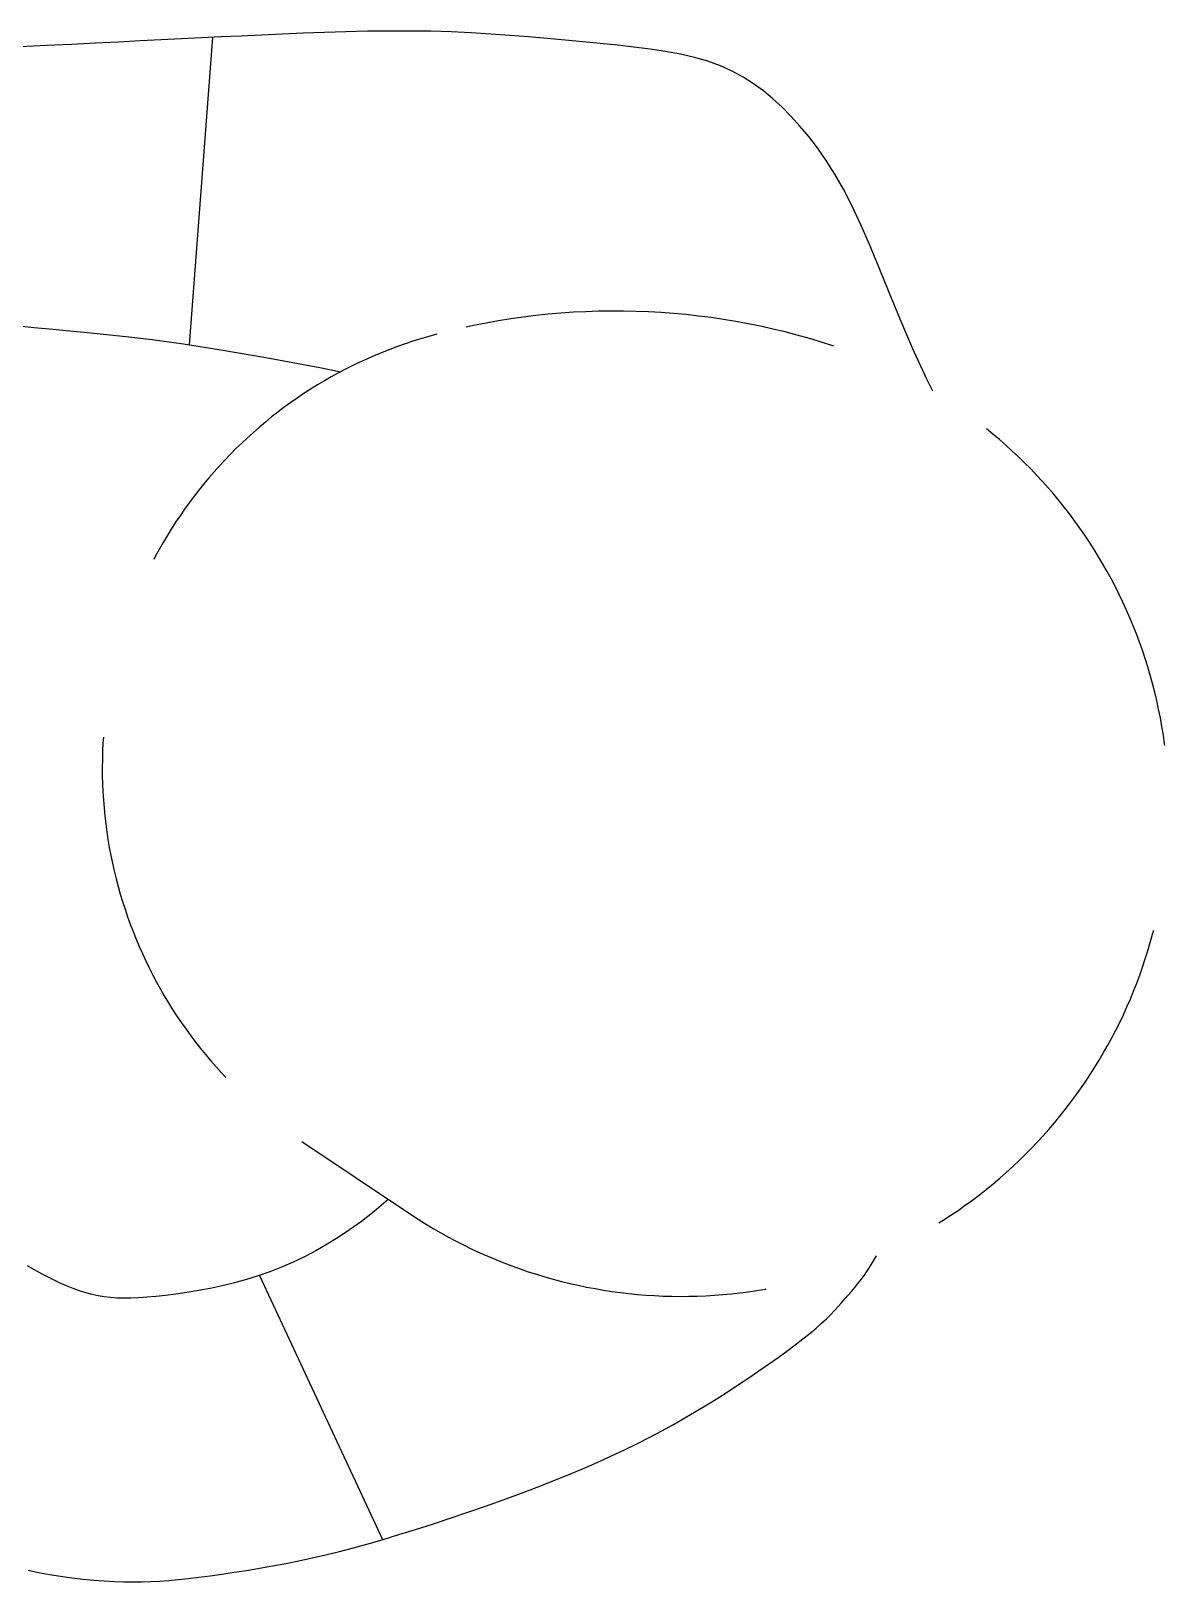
# Model space of a CAD drawing. Header units: millimetres. Extents: x 14385 to 129787, y 107826 to 186798.
# Drawn here: x 38913 to 39295, y 116332 to 116853 of the extents above; entities that cross this region are included whole.
import ezdxf

# ---------------------------------------------------------------- set-up
doc = ezdxf.new("R2010")
doc.units = ezdxf.units.MM
doc.header["$LTSCALE"] = 1000
doc.linetypes.add('HIDDEN2', pattern=[0.1875, 0.125, -0.0625])

msp = doc.modelspace()

# ---------------------------------------------------------------- linework, layer by layer
at = {"color": 59, "linetype": 'HIDDEN2'}
for p, q in [((38926.67, 116848.74), (38918.23, 116848.32)), ((38926.67, 116848.74), (38918.23, 116848.32)), ((38934.75, 116849.15), (38926.67, 116848.74)), ((38934.75, 116849.15), (38926.67, 116848.74)), ((38942.42, 116849.53), (38934.75, 116849.15)), ((38942.42, 116849.53), (38934.75, 116849.15)), ((38949.74, 116849.9), (38942.42, 116849.53)), ((38949.74, 116849.9), (38942.42, 116849.53)), ((38956.78, 116850.25), (38949.74, 116849.9)), ((38956.78, 116850.25), (38949.74, 116849.9)), ((38963.61, 116850.59), (38956.78, 116850.25)), ((38963.61, 116850.59), (38956.78, 116850.25)), ((38970.31, 116850.92), (38963.61, 116850.59)), ((38970.31, 116850.92), (38963.61, 116850.59)), ((38966.26, 116747.83), (38974.14, 116851.11)), ((38966.26, 116747.83), (38974.14, 116851.11)), ((38976.96, 116851.24), (38970.31, 116850.92)), ((38976.96, 116851.24), (38970.31, 116850.92)), ((38983.64, 116851.56), (38976.96, 116851.24)), ((38983.64, 116851.56), (38976.96, 116851.24)), ((38990.42, 116851.88), (38983.64, 116851.56)), ((38990.42, 116851.88), (38983.64, 116851.56)), ((38997.38, 116852.19), (38990.42, 116851.88)), ((38997.38, 116852.19), (38990.42, 116851.88)), ((39004.42, 116852.49), (38997.38, 116852.19)), ((39004.42, 116852.49), (38997.38, 116852.19)), ((39011.58, 116852.75), (39004.42, 116852.49)), ((39011.58, 116852.75), (39004.42, 116852.49)), ((39018.8, 116852.98), (39011.58, 116852.75)), ((39018.8, 116852.98), (39011.58, 116852.75)), ((39026.02, 116853.14), (39018.8, 116852.98)), ((39026.02, 116853.14), (39018.8, 116852.98)), ((39033.21, 116853.24), (39026.02, 116853.14)), ((39033.21, 116853.24), (39026.02, 116853.14)), ((39040.34, 116853.24), (39033.21, 116853.24)), ((39040.34, 116853.24), (39033.21, 116853.24)), ((39047.34, 116853.14), (39040.34, 116853.24)), ((39047.34, 116853.14), (39040.34, 116853.24)), ((39054.19, 116852.92), (39047.34, 116853.14)), ((39054.19, 116852.92), (39047.34, 116853.14)), ((39060.9, 116852.61), (39054.19, 116852.92)), ((39060.9, 116852.61), (39054.19, 116852.92)), ((39067.46, 116852.21), (39060.9, 116852.61)), ((39067.46, 116852.21), (39060.9, 116852.61)), ((39073.88, 116851.75), (39067.46, 116852.21)), ((39073.88, 116851.75), (39067.46, 116852.21)), ((39080.18, 116851.23), (39073.88, 116851.75)), ((39080.18, 116851.23), (39073.88, 116851.75)), ((39086.36, 116850.68), (39080.18, 116851.23)), ((39086.36, 116850.68), (39080.18, 116851.23)), ((39092.42, 116850.13), (39086.36, 116850.68)), ((39092.42, 116850.13), (39086.36, 116850.68)), ((39098.38, 116849.57), (39092.42, 116850.13)), ((39098.38, 116849.57), (39092.42, 116850.13)), ((39104.23, 116849.02), (39098.38, 116849.57)), ((39104.23, 116849.02), (39098.38, 116849.57)), ((39109.97, 116848.46), (39104.23, 116849.02)), ((39109.97, 116848.46), (39104.23, 116849.02)), ((39115.55, 116847.86), (39109.97, 116848.46)), ((39115.55, 116847.86), (39109.97, 116848.46)), ((38918.23, 116848.32), (38909.5, 116847.87)), ((38918.23, 116848.32), (38909.5, 116847.87)), ((39120.96, 116847.18), (39115.55, 116847.86)), ((39120.96, 116847.18), (39115.55, 116847.86)), ((39126.17, 116846.39), (39120.96, 116847.18)), ((39126.17, 116846.39), (39120.96, 116847.18)), ((39131.17, 116845.46), (39126.17, 116846.39)), ((39131.17, 116845.46), (39126.17, 116846.39)), ((39135.91, 116844.36), (39131.17, 116845.46)), ((39135.91, 116844.36), (39131.17, 116845.46)), ((39140.39, 116843.06), (39135.91, 116844.36)), ((39140.39, 116843.06), (39135.91, 116844.36)), ((39144.58, 116841.52), (39140.39, 116843.06)), ((39144.58, 116841.52), (39140.39, 116843.06)), ((39148.51, 116839.76), (39144.58, 116841.52)), ((39148.51, 116839.76), (39144.58, 116841.52)), ((39152.2, 116837.77), (39148.51, 116839.76)), ((39152.2, 116837.77), (39148.51, 116839.76)), ((39155.7, 116835.55), (39152.2, 116837.77)), ((39155.7, 116835.55), (39152.2, 116837.77)), ((39159.03, 116833.12), (39155.7, 116835.55)), ((39159.03, 116833.12), (39155.7, 116835.55)), ((39162.22, 116830.48), (39159.03, 116833.12)), ((39162.22, 116830.48), (39159.03, 116833.12)), ((39165.31, 116827.63), (39162.22, 116830.48)), ((39165.31, 116827.63), (39162.22, 116830.48)), ((39168.33, 116824.58), (39165.31, 116827.63)), ((39168.33, 116824.58), (39165.31, 116827.63)), ((39171.3, 116821.32), (39168.33, 116824.58)), ((39171.3, 116821.32), (39168.33, 116824.58)), ((39174.25, 116817.81), (39171.3, 116821.32)), ((39174.25, 116817.81), (39171.3, 116821.32)), ((39177.17, 116813.99), (39174.25, 116817.81)), ((39177.17, 116813.99), (39174.25, 116817.81)), ((39180.08, 116809.79), (39177.17, 116813.99)), ((39180.08, 116809.79), (39177.17, 116813.99)), ((39182.98, 116805.17), (39180.08, 116809.79)), ((39182.98, 116805.17), (39180.08, 116809.79)), ((39185.89, 116800.06), (39182.98, 116805.17)), ((39185.89, 116800.06), (39182.98, 116805.17)), ((39188.81, 116794.4), (39185.89, 116800.06)), ((39188.81, 116794.4), (39185.89, 116800.06)), ((39191.75, 116788.15), (39188.81, 116794.4)), ((39191.75, 116788.15), (39188.81, 116794.4)), ((39194.73, 116781.25), (39191.75, 116788.15)), ((39194.73, 116781.25), (39191.75, 116788.15)), ((39197.86, 116773.67), (39194.73, 116781.25)), ((39197.86, 116773.67), (39194.73, 116781.25)), ((39201.22, 116765.4), (39197.86, 116773.67)), ((39201.22, 116765.4), (39197.86, 116773.67)), ((39204.94, 116756.43), (39201.22, 116765.4)), ((39204.94, 116756.43), (39201.22, 116765.4)), ((39209.12, 116746.76), (39204.94, 116756.43)), ((39209.12, 116746.76), (39204.94, 116756.43)), ((38909.17, 116754.18), (38914.06, 116753.68)), ((38909.17, 116754.18), (38914.06, 116753.68)), ((38914.06, 116753.68), (38919.26, 116753.16)), ((38914.06, 116753.68), (38919.26, 116753.16)), ((38919.26, 116753.16), (38924.84, 116752.62)), ((38919.26, 116753.16), (38924.84, 116752.62)), ((38924.84, 116752.62), (38930.87, 116752.04)), ((38924.84, 116752.62), (38930.87, 116752.04)), ((38930.87, 116752.04), (38937.45, 116751.41)), ((38930.87, 116752.04), (38937.45, 116751.41)), ((38937.45, 116751.41), (38944.93, 116750.64)), ((38937.45, 116751.41), (38944.93, 116750.64)), ((38944.93, 116750.64), (38953.72, 116749.59)), ((38944.93, 116750.64), (38953.72, 116749.59)), ((38953.72, 116749.59), (38964.22, 116748.14)), ((38953.72, 116749.59), (38964.22, 116748.14)), ((38964.22, 116748.14), (38976.84, 116746.18)), ((38964.22, 116748.14), (38976.84, 116746.18)), ((38976.84, 116746.18), (38991.97, 116743.58)), ((38976.84, 116746.18), (38991.97, 116743.58)), ((39213.86, 116736.35), (39209.12, 116746.76)), ((39213.86, 116736.35), (39209.12, 116746.76)), ((38991.97, 116743.58), (39010.01, 116740.25)), ((38991.97, 116743.58), (39010.01, 116740.25)), ((39010.01, 116740.25), (39017.11, 116738.81)), ((39010.01, 116740.25), (39017.11, 116738.81)), ((39215.87, 116732.21), (39213.86, 116736.35)), ((39215.87, 116732.21), (39213.86, 116736.35)), ((39003.99, 116480.25), (39040.55, 116455.81)), ((39003.99, 116480.25), (39040.55, 116455.81)), ((39032.95, 116460.7), (39028.26, 116456.71)), ((39032.95, 116460.7), (39028.26, 116456.71)), ((39033.07, 116460.81), (39032.95, 116460.7)), ((39033.07, 116460.81), (39032.95, 116460.7)), ((39024.01, 116453.37), (39020.06, 116450.53)), ((39024.01, 116453.37), (39020.06, 116450.53)), ((39028.26, 116456.71), (39024.01, 116453.37)), ((39028.26, 116456.71), (39024.01, 116453.37)), ((39016.25, 116448.01), (39012.47, 116445.69)), ((39016.25, 116448.01), (39012.47, 116445.69)), ((39020.06, 116450.53), (39016.25, 116448.01)), ((39020.06, 116450.53), (39016.25, 116448.01)), ((39008.68, 116443.54), (39004.87, 116441.54)), ((39008.68, 116443.54), (39004.87, 116441.54)), ((39012.47, 116445.69), (39008.68, 116443.54)), ((39012.47, 116445.69), (39008.68, 116443.54)), ((38914.77, 116436.8), (38911.89, 116438.45)), ((38914.77, 116436.8), (38911.89, 116438.45)), ((38917.53, 116435.31), (38914.77, 116436.8)), ((38917.53, 116435.31), (38914.77, 116436.8)), ((38997.19, 116438.02), (38993.3, 116436.48)), ((38997.19, 116438.02), (38993.3, 116436.48)), ((39001.05, 116439.71), (38997.19, 116438.02)), ((39001.05, 116439.71), (38997.19, 116438.02)), ((39004.87, 116441.54), (39001.05, 116439.71)), ((39004.87, 116441.54), (39001.05, 116439.71)), ((39192.92, 116435.33), (39193.97, 116436.85)), ((39192.92, 116435.33), (39193.97, 116436.85)), ((39193.97, 116436.85), (39195, 116438.46)), ((39193.97, 116436.85), (39195, 116438.46)), ((39195, 116438.46), (39196.02, 116440.16)), ((39195, 116438.46), (39196.02, 116440.16)), ((39196.02, 116440.16), (39196.95, 116441.86)), ((39196.02, 116440.16), (39196.95, 116441.86)), ((38920.13, 116433.97), (38917.53, 116435.31)), ((38920.13, 116433.97), (38917.53, 116435.31)), ((38922.59, 116432.78), (38920.13, 116433.97)), ((38922.59, 116432.78), (38920.13, 116433.97)), ((38924.94, 116431.73), (38922.59, 116432.78)), ((38924.94, 116431.73), (38922.59, 116432.78)), ((38927.19, 116430.82), (38924.94, 116431.73)), ((38927.19, 116430.82), (38924.94, 116431.73)), ((38977.28, 116431.74), (38973.25, 116430.88)), ((38977.28, 116431.74), (38973.25, 116430.88)), ((38981.34, 116432.73), (38977.28, 116431.74)), ((38981.34, 116432.73), (38977.28, 116431.74)), ((38985.37, 116433.84), (38981.34, 116432.73)), ((38985.37, 116433.84), (38981.34, 116432.73)), ((38989.36, 116435.09), (38985.37, 116433.84)), ((38989.36, 116435.09), (38985.37, 116433.84)), ((38993.3, 116436.48), (38989.36, 116435.09)), ((38993.3, 116436.48), (38989.36, 116435.09)), ((38989.78, 116435.27), (39031.13, 116346.54)), ((38989.78, 116435.27), (39031.13, 116346.54)), ((39189.69, 116431.17), (39190.78, 116432.5)), ((39189.69, 116431.17), (39190.78, 116432.5)), ((39190.78, 116432.5), (39191.85, 116433.89)), ((39190.78, 116432.5), (39191.85, 116433.89)), ((39191.85, 116433.89), (39192.92, 116435.33)), ((39191.85, 116433.89), (39192.92, 116435.33)), ((38929.36, 116430.07), (38927.19, 116430.82)), ((38929.36, 116430.07), (38927.19, 116430.82)), ((38931.47, 116429.38), (38929.36, 116430.07)), ((38931.47, 116429.38), (38929.36, 116430.07)), ((38933.54, 116428.82), (38931.47, 116429.38)), ((38933.54, 116428.82), (38931.47, 116429.38)), ((38935.59, 116428.38), (38933.54, 116428.82)), ((38935.59, 116428.38), (38933.54, 116428.82)), ((38937.65, 116428.04), (38935.59, 116428.38)), ((38937.65, 116428.04), (38935.59, 116428.38)), ((38939.74, 116427.79), (38937.65, 116428.04)), ((38939.74, 116427.79), (38937.65, 116428.04)), ((38941.89, 116427.63), (38939.74, 116427.79)), ((38941.89, 116427.63), (38939.74, 116427.79)), ((38944.15, 116427.57), (38941.89, 116427.63)), ((38944.15, 116427.57), (38941.89, 116427.63)), ((38946.55, 116427.59), (38944.15, 116427.57)), ((38946.55, 116427.59), (38944.15, 116427.57)), ((38949.12, 116427.7), (38946.55, 116427.59)), ((38949.12, 116427.7), (38946.55, 116427.59)), ((38951.9, 116427.9), (38949.12, 116427.7)), ((38951.9, 116427.9), (38949.12, 116427.7)), ((38954.92, 116428.17), (38951.9, 116427.9)), ((38954.92, 116428.17), (38951.9, 116427.9)), ((38958.2, 116428.53), (38954.92, 116428.17)), ((38958.2, 116428.53), (38954.92, 116428.17)), ((38961.71, 116428.97), (38958.2, 116428.53)), ((38961.71, 116428.97), (38958.2, 116428.53)), ((38965.42, 116429.5), (38961.71, 116428.97)), ((38965.42, 116429.5), (38961.71, 116428.97)), ((38969.28, 116430.14), (38965.42, 116429.5)), ((38969.28, 116430.14), (38965.42, 116429.5)), ((38973.25, 116430.88), (38969.28, 116430.14)), ((38973.25, 116430.88), (38969.28, 116430.14)), ((39185.28, 116426.07), (39186.39, 116427.33)), ((39185.28, 116426.07), (39186.39, 116427.33)), ((39186.39, 116427.33), (39187.49, 116428.59)), ((39186.39, 116427.33), (39187.49, 116428.59)), ((39187.49, 116428.59), (39188.59, 116429.87)), ((39187.49, 116428.59), (39188.59, 116429.87)), ((39188.59, 116429.87), (39189.69, 116431.17)), ((39188.59, 116429.87), (39189.69, 116431.17)), ((39180.16, 116420.67), (39181.61, 116422.11)), ((39180.16, 116420.67), (39181.61, 116422.11)), ((39181.61, 116422.11), (39182.93, 116423.47)), ((39181.61, 116422.11), (39182.93, 116423.47)), ((39182.93, 116423.47), (39184.14, 116424.79)), ((39182.93, 116423.47), (39184.14, 116424.79)), ((39184.14, 116424.79), (39185.28, 116426.07)), ((39184.14, 116424.79), (39185.28, 116426.07)), ((39174.63, 116415.78), (39176.7, 116417.53)), ((39174.63, 116415.78), (39176.7, 116417.53)), ((39176.7, 116417.53), (39178.53, 116419.15)), ((39176.7, 116417.53), (39178.53, 116419.15)), ((39178.53, 116419.15), (39180.16, 116420.67)), ((39178.53, 116419.15), (39180.16, 116420.67)), ((39166.9, 116409.82), (39169.7, 116411.91)), ((39166.9, 116409.82), (39169.7, 116411.91)), ((39169.7, 116411.91), (39172.29, 116413.91)), ((39169.7, 116411.91), (39172.29, 116413.91)), ((39172.29, 116413.91), (39174.63, 116415.78)), ((39172.29, 116413.91), (39174.63, 116415.78)), ((39160.77, 116405.42), (39163.92, 116407.65)), ((39160.77, 116405.42), (39163.92, 116407.65)), ((39163.92, 116407.65), (39166.9, 116409.82)), ((39163.92, 116407.65), (39166.9, 116409.82)), ((39150.68, 116398.57), (39154.12, 116400.86)), ((39150.68, 116398.57), (39154.12, 116400.86)), ((39154.12, 116400.86), (39157.5, 116403.15)), ((39154.12, 116400.86), (39157.5, 116403.15)), ((39157.5, 116403.15), (39160.77, 116405.42)), ((39157.5, 116403.15), (39160.77, 116405.42)), ((39143.66, 116394.04), (39147.2, 116396.29)), ((39143.66, 116394.04), (39147.2, 116396.29)), ((39147.2, 116396.29), (39150.68, 116398.57)), ((39147.2, 116396.29), (39150.68, 116398.57)), ((39136.4, 116389.59), (39140.07, 116391.81)), ((39136.4, 116389.59), (39140.07, 116391.81)), ((39140.07, 116391.81), (39143.66, 116394.04)), ((39140.07, 116391.81), (39143.66, 116394.04)), ((39124.89, 116383.06), (39128.82, 116385.22)), ((39124.89, 116383.06), (39128.82, 116385.22)), ((39128.82, 116385.22), (39132.66, 116387.4)), ((39128.82, 116385.22), (39132.66, 116387.4)), ((39132.66, 116387.4), (39136.4, 116389.59)), ((39132.66, 116387.4), (39136.4, 116389.59)), ((39116.7, 116378.81), (39120.85, 116380.93)), ((39116.7, 116378.81), (39120.85, 116380.93)), ((39120.85, 116380.93), (39124.89, 116383.06)), ((39120.85, 116380.93), (39124.89, 116383.06)), ((39103.37, 116372.53), (39107.97, 116374.62)), ((39103.37, 116372.53), (39107.97, 116374.62)), ((39107.97, 116374.62), (39112.41, 116376.71)), ((39107.97, 116374.62), (39112.41, 116376.71)), ((39112.41, 116376.71), (39116.7, 116378.81)), ((39112.41, 116376.71), (39116.7, 116378.81)), ((39093.62, 116368.35), (39098.59, 116370.44)), ((39093.62, 116368.35), (39098.59, 116370.44)), ((39098.59, 116370.44), (39103.37, 116372.53)), ((39098.59, 116370.44), (39103.37, 116372.53)), ((39077.42, 116362), (39083.05, 116364.13)), ((39077.42, 116362), (39083.05, 116364.13)), ((39083.05, 116364.13), (39088.44, 116366.25)), ((39083.05, 116364.13), (39088.44, 116366.25)), ((39088.44, 116366.25), (39093.62, 116368.35)), ((39088.44, 116366.25), (39093.62, 116368.35)), ((39065.72, 116357.76), (39071.63, 116359.87)), ((39065.72, 116357.76), (39071.63, 116359.87)), ((39071.63, 116359.87), (39077.42, 116362)), ((39071.63, 116359.87), (39077.42, 116362)), ((39047.92, 116351.73), (39053.81, 116353.67)), ((39047.92, 116351.73), (39053.81, 116353.67)), ((39053.81, 116353.67), (39059.76, 116355.68)), ((39053.81, 116353.67), (39059.76, 116355.68)), ((39059.76, 116355.68), (39065.72, 116357.76)), ((39059.76, 116355.68), (39065.72, 116357.76)), ((39036.63, 116348.17), (39042.18, 116349.89)), ((39036.63, 116348.17), (39042.18, 116349.89)), ((39042.18, 116349.89), (39047.92, 116351.73)), ((39042.18, 116349.89), (39047.92, 116351.73)), ((39016.62, 116342.56), (39021.33, 116343.79)), ((39016.62, 116342.56), (39021.33, 116343.79)), ((39021.33, 116343.79), (39026.23, 116345.13)), ((39021.33, 116343.79), (39026.23, 116345.13)), ((39026.23, 116345.13), (39031.31, 116346.59)), ((39026.23, 116345.13), (39031.31, 116346.59)), ((39031.31, 116346.59), (39036.63, 116348.17)), ((39031.31, 116346.59), (39036.63, 116348.17)), ((38994.2, 116337.68), (38998.61, 116338.52)), ((38994.2, 116337.68), (38998.61, 116338.52)), ((38998.61, 116338.52), (39003.02, 116339.41)), ((38998.61, 116338.52), (39003.02, 116339.41)), ((39003.02, 116339.41), (39007.47, 116340.38)), ((39003.02, 116339.41), (39007.47, 116340.38)), ((39007.47, 116340.38), (39011.98, 116341.43)), ((39007.47, 116340.38), (39011.98, 116341.43)), ((39011.98, 116341.43), (39016.62, 116342.56)), ((39011.98, 116341.43), (39016.62, 116342.56)), ((38912.07, 116336.21), (38915.6, 116335.46)), ((38912.07, 116336.21), (38915.6, 116335.46)), ((38915.6, 116335.46), (38919.25, 116334.79)), ((38915.6, 116335.46), (38919.25, 116334.79)), ((38919.25, 116334.79), (38922.97, 116334.2)), ((38919.25, 116334.79), (38922.97, 116334.2)), ((38922.97, 116334.2), (38926.72, 116333.69)), ((38922.97, 116334.2), (38926.72, 116333.69)), ((38926.72, 116333.69), (38930.44, 116333.25)), ((38926.72, 116333.69), (38930.44, 116333.25)), ((38930.44, 116333.25), (38934.1, 116332.9)), ((38930.44, 116333.25), (38934.1, 116332.9)), ((38934.1, 116332.9), (38937.66, 116332.62)), ((38934.1, 116332.9), (38937.66, 116332.62)), ((38937.66, 116332.62), (38941.05, 116332.43)), ((38937.66, 116332.62), (38941.05, 116332.43)), ((38953.29, 116332.4), (38956.26, 116332.57)), ((38953.29, 116332.4), (38956.26, 116332.57)), ((38956.26, 116332.57), (38959.31, 116332.81)), ((38956.26, 116332.57), (38959.31, 116332.81)), ((38959.31, 116332.81), (38962.48, 116333.11)), ((38959.31, 116332.81), (38962.48, 116333.11)), ((38962.48, 116333.11), (38965.84, 116333.48)), ((38962.48, 116333.11), (38965.84, 116333.48)), ((38965.84, 116333.48), (38969.42, 116333.9)), ((38965.84, 116333.48), (38969.42, 116333.9)), ((38969.42, 116333.9), (38973.2, 116334.38)), ((38969.42, 116333.9), (38973.2, 116334.38)), ((38973.2, 116334.38), (38977.17, 116334.93)), ((38973.2, 116334.38), (38977.17, 116334.93)), ((38977.17, 116334.93), (38981.28, 116335.53)), ((38977.17, 116334.93), (38981.28, 116335.53)), ((38981.28, 116335.53), (38985.51, 116336.18)), ((38981.28, 116335.53), (38985.51, 116336.18)), ((38985.51, 116336.18), (38989.82, 116336.9)), ((38985.51, 116336.18), (38989.82, 116336.9)), ((38989.82, 116336.9), (38994.2, 116337.68)), ((38989.82, 116336.9), (38994.2, 116337.68)), ((38941.05, 116332.43), (38944.27, 116332.31)), ((38941.05, 116332.43), (38944.27, 116332.31)), ((38944.27, 116332.31), (38947.35, 116332.27)), ((38944.27, 116332.31), (38947.35, 116332.27)), ((38947.35, 116332.27), (38950.33, 116332.3)), ((38947.35, 116332.27), (38950.33, 116332.3)), ((38950.33, 116332.3), (38953.29, 116332.4)), ((38950.33, 116332.3), (38953.29, 116332.4))]:
    msp.add_line(p, q, dxfattribs=at)
for centre, radius, start, end in [((39109.26, 116524.18), 234.99, 71.8104, 104.7837), ((39109.26, 116524.18), 234.99, 71.8104, 104.7837), ((39087.77, 116605.61), 150.78, 104.7837, 236.2448), ((39087.77, 116605.61), 150.78, 104.7837, 236.2448), ((39131.51, 116591.91), 163.7, 236.2448, 71.8104), ((39131.51, 116591.91), 163.7, 236.2448, 71.8104)]:
    msp.add_arc(centre, radius, start, end, dxfattribs=at)

doc.saveas('drawing.dxf')
